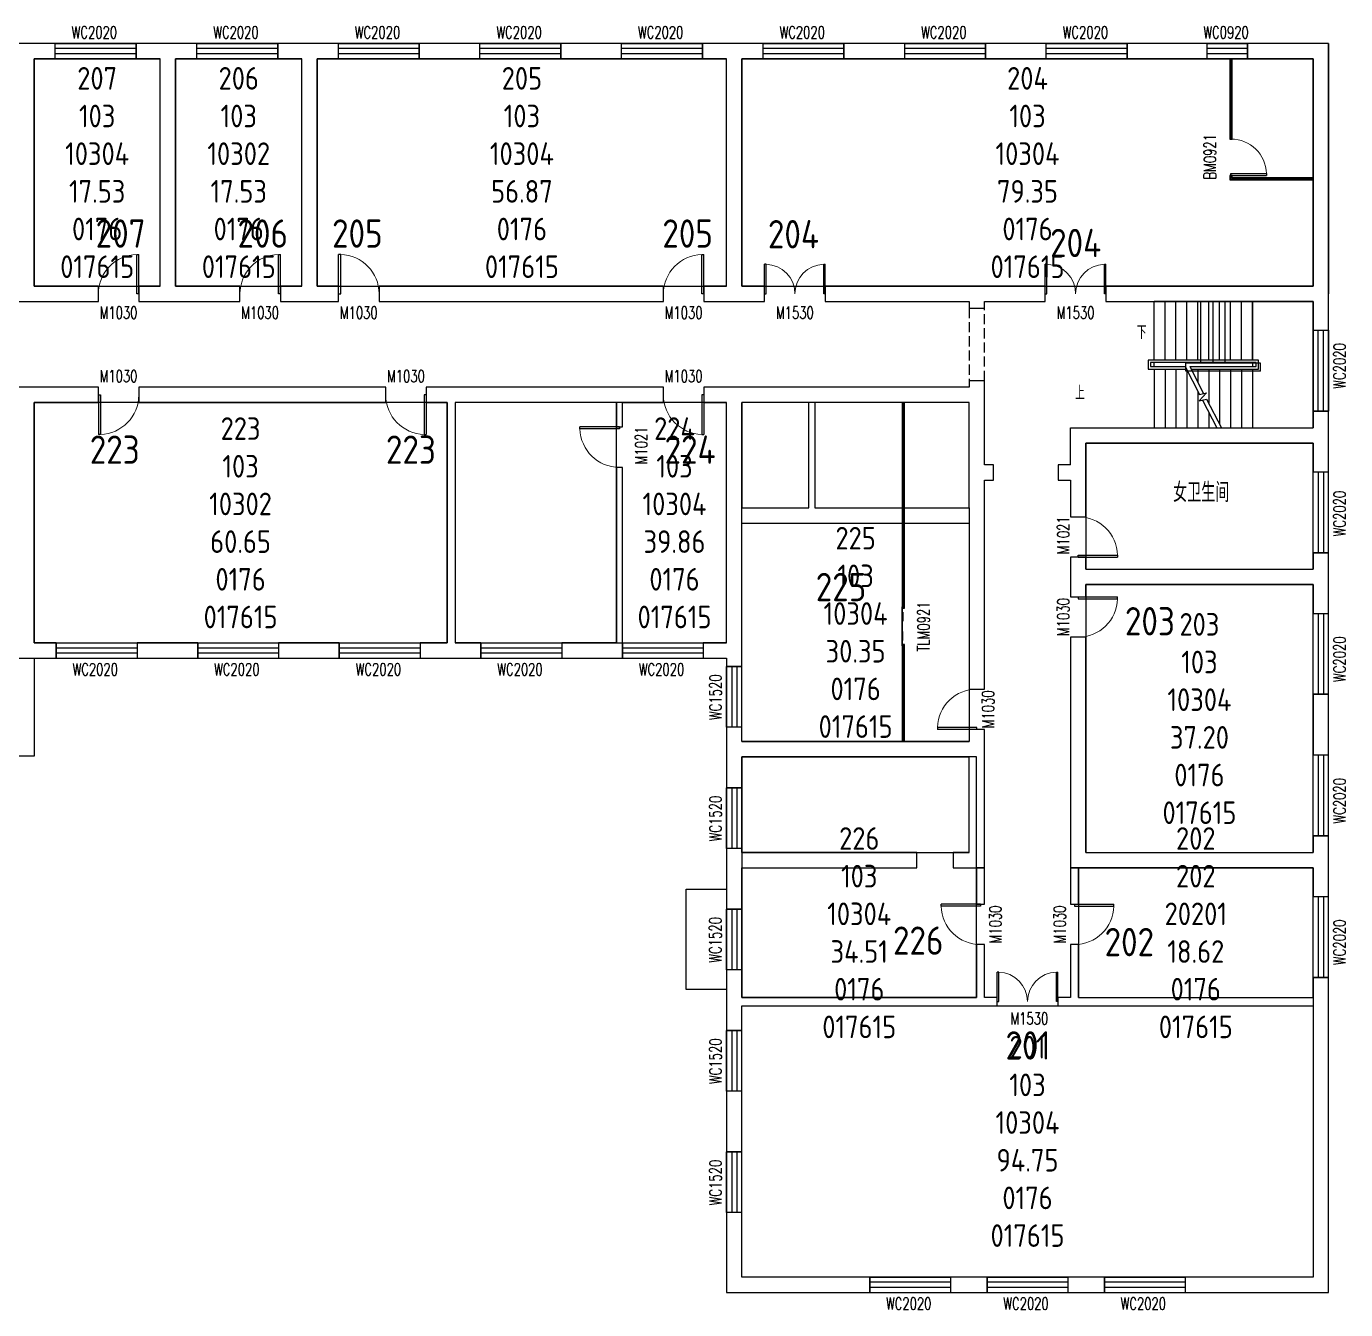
# Model space of a CAD drawing. Extents: x 12744 to 84972, y 151491 to 183278.
# Drawn here: x 52358 to 84972, y 151491 to 183218 of the extents above; entities that cross this region are included whole.
import ezdxf

# ---------------------------------------------------------------- set-up
doc = ezdxf.new("R2010")
doc.units = 0
doc.header["$LTSCALE"] = 1000
doc.header["$MEASUREMENT"] = 0
doc.linetypes.add('DASH', pattern=[0.35, 0.25, -0.1])
for name, color, linetype in [('body', 30, 'Continuous'), ('GROS', 6, 'Continuous'), ('name', 1, 'Continuous'), ('RM', 4, 'Continuous'), ('RM$', 5, 'Continuous'), ('RM$TXT', 5, 'Continuous')]:
    doc.layers.add(name, color=color, linetype=linetype)
doc.styles.add('_TCH_DIM', font='SIMPLEX', dxfattribs={"bigfont": 'GBCBIG'})
doc.styles.add('_TCH_SPACE', font='SIMPLEX', dxfattribs={"height": 5, "bigfont": 'GBCBIG'})
doc.styles.add('_TCH_WINDOW', font='SIMPLEX', dxfattribs={"height": 3.5, "bigfont": 'GBCBIG'})
doc.styles.add('HZ', font='gbenor.shx', dxfattribs={"bigfont": 'hztxt.shx'})

# ---------------------------------------------------------------- blocks, each defined once
blk = doc.blocks.new('$TCHSYS$WIN2D')
for p, q in [((-0.5, 0.5), (0.5, 0.5)), ((-0.5, 0.5), (-0.5, -0.5)), ((0.5, 0.5), (0.5, -0.5)), ((0.5, 0.167), (-0.5, 0.167)), ((0.5, -0.167), (-0.5, -0.167)), ((-0.5, -0.5), (0.5, -0.5))]:
    blk.add_line(p, q)
blk = doc.blocks.new('$DorLib2D$00000001')
for p, q in [((0.45, 0.975), (0.5, 0.975)), ((0.45, 0), (0.45, 0.975)), ((0.5, 0), (0.5, 0.975)), ((0.5, 0), (0.45, 0))]:
    blk.add_line(p, q)
at = {"lineweight": 13}
blk.add_arc((0.475, 0), 0.975, 91.4693, 180, dxfattribs=at)
blk = doc.blocks.new('$DorLib2D$00000002')
for p, q in [((-0.5, 0), (-0.5, 0.4875)), ((-0.475, 0.4875), (-0.5, 0.4875)), ((-0.475, 0), (-0.475, 0.4875)), ((0.475, 0), (0.475, 0.4875)), ((0.475, 0.4875), (0.5, 0.4875)), ((0.5, 0), (0.5, 0.4875)), ((-0.5, 0), (-0.475, 0)), ((0.5, 0), (0.475, 0))]:
    blk.add_line(p, q)
at = {"lineweight": 13}
for centre, start, end in [((-0.4875, 0), 0, 88.53072), ((0.4875, 0), 91.46928, 180)]:
    blk.add_arc(centre, 0.4875, start, end, dxfattribs=at)
blk = doc.blocks.new('$DorLib2D$00000130')
at = {"color": 0, "linetype": 'Continuous'}
for p, q in [((-0.533, 0.66), (-0.533, 0.513)), ((0, 0.66), (-0.533, 0.66)), ((0, 0.513), (-0.533, 0.513)), ((0, 0.513), (0, 0.66)), ((0.533, 0.66), (0, 0.66)), ((0.533, 0.513), (0, 0.513)), ((0.533, 0.66), (0.533, 0.513)), ((-0.385, 0.269), (-0.14, 0.269)), ((-0.385, 0.269), (-0.3, 0.214)), ((-0.3, 0.214), (-0.3, 0.269)), ((0.385, 0.269), (0.14, 0.269)), ((0.3, 0.214), (0.3, 0.269)), ((0.385, 0.269), (0.3, 0.214))]:
    blk.add_line(p, q, dxfattribs=at)

msp = doc.modelspace()

# ---------------------------------------------------------------- linework, layer by layer
msp.add_line((82168, 182415), (82108, 182415))
at = {"layer": 'body'}
for p, q in [((52358, 182795), (51616, 182795)), ((53071, 182795), (52358, 182795)), ((53071, 182415), (53071, 182795)), ((55858, 182795), (55071, 182795)), ((55071, 182795), (55071, 182415)), ((56571, 182795), (55858, 182795)), ((56571, 182415), (56571, 182795)), ((59358, 182795), (58571, 182795)), ((58571, 182795), (58571, 182415)), ((60071, 182795), (59358, 182795)), ((60071, 182415), (60071, 182795)), ((63571, 182795), (62071, 182795)), ((62071, 182795), (62071, 182415)), ((63571, 182415), (63571, 182795)), ((67071, 182795), (65571, 182795)), ((65571, 182795), (65571, 182415)), ((67071, 182415), (67071, 182795)), ((69858, 182795), (69071, 182795)), ((69071, 182795), (69071, 182415)), ((70571, 182795), (69858, 182795)), ((70571, 182415), (70571, 182795)), ((74071, 182795), (72571, 182795)), ((72571, 182795), (72571, 182415)), ((74071, 182415), (74071, 182795)), ((77571, 182795), (76071, 182795)), ((76071, 182795), (76071, 182415)), ((77571, 182415), (77571, 182795)), ((81548, 182795), (79571, 182795)), ((79571, 182795), (79571, 182415)), ((81548, 182415), (81548, 182795)), ((84548, 182795), (82548, 182795)), ((82548, 182795), (82548, 182415)), ((84548, 182795), (84548, 179453)), ((52548, 182415), (53071, 182415)), ((52548, 176795), (52548, 182415)), ((55071, 182415), (55668, 182415)), ((55668, 176795), (55668, 182415)), ((56048, 182415), (56571, 182415)), ((56048, 176795), (56048, 182415)), ((58571, 182415), (59168, 182415)), ((59168, 176795), (59168, 182415)), ((59548, 182415), (60071, 182415)), ((59548, 176795), (59548, 182415)), ((62071, 182415), (63571, 182415)), ((65571, 182415), (67071, 182415)), ((69071, 182415), (69668, 182415)), ((69668, 176795), (69668, 182415)), ((70048, 182415), (70571, 182415)), ((70048, 176795), (70048, 182415)), ((72571, 182415), (74071, 182415)), ((76071, 182415), (77571, 182415)), ((79571, 182415), (81548, 182415)), ((82108, 182415), (82108, 180433)), ((82128, 180433), (82128, 182415)), ((82148, 180433), (82148, 182415)), ((82168, 180433), (82168, 182415)), ((82548, 182415), (84168, 182415)), ((84168, 182415), (84168, 179453)), ((82108, 180433), (82168, 180433)), ((82168, 179533), (82108, 179533)), ((82108, 179533), (82108, 179423)), ((82108, 179423), (84168, 179423)), ((82128, 179443), (82128, 179533)), ((82128, 179443), (84168, 179443)), ((82148, 179463), (82148, 179533)), ((82148, 179463), (84168, 179463)), ((82168, 179483), (82168, 179533)), ((82168, 179483), (84168, 179483)), ((84168, 179453), (84168, 176795)), ((84548, 179453), (84548, 176605)), ((54138, 176795), (52548, 176795)), ((54138, 176415), (54138, 176795)), ((55668, 176795), (55138, 176795)), ((55138, 176795), (55138, 176415)), ((57638, 176795), (56048, 176795)), ((57638, 176415), (57638, 176795)), ((59168, 176795), (58638, 176795)), ((58638, 176795), (58638, 176415)), ((60078, 176795), (59548, 176795)), ((60078, 176415), (60078, 176795)), ((68108, 176795), (61078, 176795)), ((61078, 176795), (61078, 176415)), ((68108, 176415), (68108, 176795)), ((69668, 176795), (69108, 176795)), ((69108, 176795), (69108, 176415)), ((70608, 176795), (70048, 176795)), ((70608, 176415), (70608, 176795)), ((75858, 176795), (72108, 176795)), ((72108, 176795), (72108, 176415)), ((77548, 176795), (75858, 176795)), ((77548, 176415), (77548, 176795)), ((84168, 176795), (79048, 176795)), ((79048, 176795), (79048, 176415)), ((84548, 175705), (84548, 176605)), ((52168, 176415), (54138, 176415)), ((55138, 176415), (55858, 176415)), ((55858, 176415), (57638, 176415)), ((58638, 176415), (59358, 176415)), ((59358, 176415), (60078, 176415)), ((61078, 176415), (68108, 176415)), ((69108, 176415), (69858, 176415)), ((69858, 176415), (70608, 176415)), ((72108, 176415), (75668, 176415)), ((75668, 176415), (75668, 176255)), ((75668, 176255), (76048, 176255)), ((76048, 176255), (76048, 176415)), ((76048, 176415), (77548, 176415)), ((79048, 176415), (84168, 176415)), ((82668, 176415), (80238, 176415)), ((80238, 174965), (80238, 176415)), ((80508, 174965), (80508, 176415)), ((80778, 174965), (80778, 176415)), ((81048, 174965), (81048, 176415)), ((81318, 174965), (81318, 176415)), ((81394, 174895), (81394, 176415)), ((81588, 174965), (81588, 176415)), ((81694, 174895), (81694, 176415)), ((81858, 174965), (81858, 176415)), ((81994, 174895), (81994, 176415)), ((82128, 174965), (82128, 176415)), ((82398, 174965), (82398, 176415)), ((82668, 174965), (82668, 176415)), ((84168, 176415), (82668, 176415)), ((82668, 176415), (82668, 174965)), ((84168, 176415), (84168, 175705)), ((84168, 173295), (84168, 176415)), ((84168, 175705), (84548, 175705)), ((80088, 174965), (80088, 174745)), ((82818, 174965), (80088, 174965)), ((80148, 174905), (80148, 174805)), ((82758, 174905), (80148, 174905)), ((82668, 174905), (80238, 174905)), ((80238, 174805), (80238, 174905)), ((82868, 174895), (81020, 174895)), ((81020, 174695), (81020, 174895)), ((82668, 174905), (82668, 174805)), ((82758, 174805), (82758, 174905)), ((82818, 174745), (82818, 174965)), ((82868, 174695), (82868, 174895)), ((80088, 174745), (81036, 174745)), ((80148, 174805), (81004, 174805)), ((80238, 174805), (81004, 174805)), ((80238, 174745), (80238, 173295)), ((80508, 174745), (80508, 173295)), ((80778, 174745), (80778, 173295)), ((81004, 174805), (81361, 174118)), ((82868, 174695), (81020, 174695)), ((81048, 174721), (81048, 173295)), ((81117, 174805), (82668, 174805)), ((81117, 174805), (81462, 174140)), ((81117, 174805), (82758, 174805)), ((81148, 174745), (82818, 174745)), ((81318, 174745), (81318, 174418)), ((81588, 174745), (81588, 173898)), ((81858, 174745), (81858, 173379)), ((82128, 174745), (82128, 173295)), ((82398, 174745), (82398, 173295)), ((82668, 174745), (82668, 173295)), ((82668, 174745), (82668, 173295)), ((54138, 174295), (52168, 174295)), ((54138, 173915), (54138, 174295)), ((61243, 174295), (55138, 174295)), ((55138, 174295), (55138, 173915)), ((61243, 173915), (61243, 174295)), ((62843, 174295), (62243, 174295)), ((62243, 174295), (62243, 173915)), ((67018, 174295), (62843, 174295)), ((68108, 174295), (67018, 174295)), ((68108, 173915), (68108, 174295)), ((69858, 174295), (69108, 174295)), ((69108, 174295), (69108, 173915)), ((75668, 174295), (69858, 174295)), ((76048, 174455), (75668, 174455)), ((75668, 174455), (75668, 174295)), ((76048, 174105), (76048, 174455)), ((81318, 174201), (81318, 173295)), ((52548, 167975), (52548, 173915)), ((52548, 173915), (54138, 173915)), ((55138, 173915), (61243, 173915)), ((55758, 173915), (55958, 173915)), ((62243, 173915), (62758, 173915)), ((62758, 173915), (62758, 167975)), ((62958, 173915), (62958, 167975)), ((66943, 173915), (62958, 173915)), ((66943, 173915), (66943, 173315)), ((67093, 173915), (68108, 173915)), ((67093, 173315), (67093, 173915)), ((69108, 173915), (69668, 173915)), ((69668, 171125), (69668, 173915)), ((75668, 173915), (70048, 173915)), ((70048, 171315), (70048, 173915)), ((71853, 173915), (71703, 173915)), ((74008, 173915), (74008, 168835)), ((74028, 168835), (74028, 173915)), ((74048, 168835), (74048, 173915)), ((74068, 168835), (74068, 173915)), ((75668, 172190), (75668, 173915)), ((76048, 172380), (76048, 174105)), ((81535, 174157), (81354, 173958)), ((81354, 173958), (81536, 173999)), ((81361, 174118), (81535, 174157)), ((81435, 173976), (81789, 173295)), ((81536, 173999), (81902, 173295)), ((81588, 173681), (81588, 173295)), ((84548, 173705), (84168, 173705)), ((84168, 173705), (84168, 173295)), ((84548, 173105), (84548, 173705)), ((66943, 173315), (67093, 173315)), ((78168, 173295), (84168, 173295)), ((78168, 172380), (78168, 173295)), ((80238, 173295), (81789, 173295)), ((81902, 173295), (82668, 173295)), ((82668, 173295), (84168, 173295)), ((78548, 172915), (84168, 172915)), ((78548, 172190), (78548, 172915)), ((84168, 172915), (84168, 172205)), ((84548, 172205), (84548, 173105)), ((67093, 172315), (66943, 172315)), ((66943, 172315), (66943, 167975)), ((67093, 167975), (67093, 172315)), ((76263, 172380), (76048, 172380)), ((76263, 172000), (76263, 172380)), ((78168, 172380), (77863, 172380)), ((77863, 172380), (77863, 172000)), ((84168, 172205), (84548, 172205)), ((75668, 171315), (75668, 172190)), ((76048, 171125), (76048, 172000)), ((76048, 172000), (76263, 172000)), ((77863, 172000), (78168, 172000)), ((78168, 172000), (78168, 171095)), ((78548, 171095), (78548, 172190)), ((70048, 170935), (70048, 171315)), ((75668, 171315), (75668, 170935)), ((69668, 167975), (69668, 171125)), ((70048, 167785), (70048, 170935)), ((75668, 170935), (75668, 166835)), ((76048, 166835), (76048, 171125)), ((78168, 171095), (78548, 171095)), ((78548, 170095), (78168, 170095)), ((78168, 170095), (78168, 169605)), ((78548, 169795), (78548, 170095)), ((84548, 170205), (84168, 170205)), ((84168, 170205), (84168, 169795)), ((84548, 169605), (84548, 170205)), ((78168, 169605), (78168, 169115)), ((78548, 169795), (84168, 169795)), ((84548, 168705), (84548, 169605)), ((78548, 169115), (78548, 169415)), ((78548, 169415), (84168, 169415)), ((84168, 169415), (84168, 168705)), ((78168, 169115), (78548, 169115)), ((74008, 168835), (74068, 168835)), ((84168, 168705), (84548, 168705)), ((53093, 167975), (52548, 167975)), ((53093, 167595), (53093, 167975)), ((56593, 167975), (55093, 167975)), ((55093, 167975), (55093, 167595)), ((55758, 167975), (55958, 167975)), ((56593, 167595), (56593, 167975)), ((60093, 167975), (58593, 167975)), ((58593, 167975), (58593, 167595)), ((60093, 167595), (60093, 167975)), ((62758, 167975), (62093, 167975)), ((62093, 167975), (62093, 167595)), ((63593, 167975), (62958, 167975)), ((63593, 167595), (63593, 167975)), ((66943, 167975), (65593, 167975)), ((65593, 167975), (65593, 167595)), ((67093, 167595), (67093, 167975)), ((69668, 167975), (69093, 167975)), ((69093, 167975), (69093, 167595)), ((78548, 168115), (78168, 168115)), ((78168, 168115), (78168, 162415)), ((78548, 162795), (78548, 168115)), ((70048, 167395), (70048, 167785)), ((74068, 167935), (74008, 167935)), ((74008, 167935), (74008, 165535)), ((74028, 165535), (74028, 167935)), ((74048, 165535), (74048, 167935)), ((74068, 165535), (74068, 167935)), ((52358, 167595), (53093, 167595)), ((55093, 167595), (56593, 167595)), ((58593, 167595), (60093, 167595)), ((62093, 167595), (62858, 167595)), ((62858, 167595), (63593, 167595)), ((65593, 167595), (67018, 167595)), ((67018, 167595), (67093, 167595)), ((69093, 167595), (69668, 167595)), ((69668, 167595), (69668, 167395)), ((69668, 167395), (70048, 167395)), ((75668, 166835), (76048, 166835)), ((84168, 166705), (84168, 165205)), ((84548, 166705), (84168, 166705)), ((84548, 165205), (84548, 166705)), ((70048, 165895), (69668, 165895)), ((69668, 165895), (69668, 165345)), ((70048, 165535), (70048, 165895)), ((76048, 165835), (75668, 165835)), ((75668, 165835), (75668, 165535)), ((76048, 165345), (76048, 165835)), ((70048, 165535), (74038, 165535)), ((74038, 165535), (75668, 165535)), ((69668, 165345), (69668, 164395)), ((70048, 164395), (70048, 165155)), ((70048, 165155), (74038, 165155)), ((74038, 165155), (75668, 165155)), ((75668, 162795), (75668, 165155)), ((76048, 162415), (76048, 165345)), ((84168, 165205), (84548, 165205)), ((69668, 164395), (70048, 164395)), ((84548, 163205), (84168, 163205)), ((84168, 163205), (84168, 162795)), ((84548, 162605), (84548, 163205)), ((70048, 162895), (69668, 162895)), ((69668, 162895), (69668, 162605)), ((70048, 162795), (70048, 162895)), ((74368, 162795), (70048, 162795)), ((74368, 162415), (74368, 162795)), ((75668, 162795), (75268, 162795)), ((75268, 162795), (75268, 162415)), ((78548, 162795), (84168, 162795)), ((69668, 162605), (69668, 161395)), ((84548, 161705), (84548, 162605)), ((70048, 162415), (74368, 162415)), ((70048, 161395), (70048, 162415)), ((75268, 162415), (76048, 162415)), ((75848, 162415), (75848, 161515)), ((76048, 162415), (75848, 162415)), ((76048, 161515), (76048, 162415)), ((78168, 162415), (84168, 162415)), ((78168, 162415), (78168, 161515)), ((78368, 162415), (78168, 162415)), ((78368, 161515), (78368, 162415)), ((84168, 162415), (84168, 161705)), ((75848, 161515), (76048, 161515)), ((78168, 161515), (78368, 161515)), ((84168, 161705), (84548, 161705)), ((69668, 161395), (70048, 161395)), ((76048, 160515), (75848, 160515)), ((75848, 160515), (75848, 159205)), ((76048, 159205), (76048, 160515)), ((78368, 160515), (78168, 160515)), ((78168, 160515), (78168, 159205)), ((78368, 159205), (78368, 160515)), ((70048, 159895), (69668, 159895)), ((69668, 159895), (69668, 159105)), ((70048, 159205), (70048, 159895)), ((84548, 159705), (84168, 159705)), ((84168, 159705), (84168, 152295)), ((84548, 151915), (84548, 159705)), ((74348, 159205), (70048, 159205)), ((75848, 159205), (74348, 159205)), ((76358, 159205), (76048, 159205)), ((76358, 159005), (76358, 159205)), ((78168, 159205), (77858, 159205)), ((77858, 159205), (77858, 159005)), ((78368, 159205), (84168, 159205)), ((84168, 159205), (84168, 159005)), ((69668, 159105), (69668, 158395)), ((70048, 158395), (70048, 159005)), ((70048, 159005), (74348, 159005)), ((74348, 159005), (75948, 159005)), ((75948, 159005), (76358, 159005)), ((77858, 159005), (78268, 159005)), ((78268, 159005), (84168, 159005)), ((69668, 158395), (70048, 158395)), ((70048, 156895), (69668, 156895)), ((69668, 156895), (69668, 155395)), ((70048, 155395), (70048, 156895)), ((69668, 155395), (70048, 155395)), ((70048, 153895), (69668, 153895)), ((69668, 153895), (69668, 151915)), ((70048, 152295), (70048, 153895)), ((73208, 152295), (70048, 152295)), ((73208, 151915), (73208, 152295)), ((76108, 152295), (75208, 152295)), ((75208, 152295), (75208, 151915)), ((76108, 151915), (76108, 152295)), ((79008, 152295), (78108, 152295)), ((78108, 152295), (78108, 151915)), ((79008, 151915), (79008, 152295)), ((84168, 152295), (81008, 152295)), ((81008, 152295), (81008, 151915)), ((69668, 151915), (73208, 151915)), ((75208, 151915), (76108, 151915)), ((78108, 151915), (79008, 151915)), ((81008, 151915), (84548, 151915))]:
    msp.add_line(p, q, dxfattribs=at)
at = {"layer": 'body', "linetype": 'DASH'}
for p, q in [((75668, 176255), (75668, 174455)), ((76048, 174455), (76048, 176255))]:
    msp.add_line(p, q, dxfattribs=at)
at = {"layer": 'body'}
for points in [[(80103, 175660, 0, 0, 0), (83418, 175660, 0, 0, 0), (83418, 174050, 0, 0, 0), (81888, 174050, 80, 0, 0), (81588, 174050, 0, 0, 0)], [(78598, 174165, 0, 0, 0), (80168, 174165, 80, 0, 0), (80468, 174165, 0, 0, 0)]]:
    msp.add_lwpolyline(points, format="xyseb", dxfattribs=at)
msp.add_lwpolyline([(44958, 167595), (44958, 165185), (52558, 165185), (52558, 167595)], dxfattribs=at)
msp.add_lwpolyline([(68666, 161883), (69668, 161883), (69668, 159406), (68666, 159406)], close=True, dxfattribs=at)
at = {"layer": 'GROS'}
msp.add_lwpolyline([(13168, 182795), (13168, 151915), (28048, 151915), (28048, 167595), (69668, 167595), (69668, 151915), (84548, 151915), (84548, 182795)], close=True, dxfattribs=at)
at = {"layer": 'RM'}
for points in [[(62958, 167975), (66943, 167975), (66943, 173915), (62958, 173915)], [(70048, 171315), (71703, 171315), (71703, 173915), (70048, 173915)], [(71853, 171315), (75668, 171315), (75668, 173915), (71853, 173915)], [(78548, 169795), (84168, 169795), (84168, 172915), (78548, 172915)], [(70048, 162795), (75668, 162795), (75668, 165155), (70048, 165155)]]:
    msp.add_lwpolyline(points, close=True, dxfattribs=at)
at = {"layer": 'RM$'}
for points in [[(52548, 176795), (55668, 176795), (55668, 182415), (52548, 182415)], [(56048, 176795), (59168, 176795), (59168, 182415), (56048, 182415)], [(59548, 176795), (69668, 176795), (69668, 182415), (59548, 182415)], [(70048, 182415), (70048, 176795), (84168, 176795), (84168, 179423), (84168, 182415), (82108, 182415)], [(52548, 167975), (62758, 167975), (62758, 173915), (52548, 173915)], [(62958, 167975), (69668, 167975), (69668, 173915), (62958, 173915)], [(70048, 170935), (75668, 170935), (75668, 165535), (70048, 165535)], [(78548, 162795), (84168, 162795), (84168, 169415), (78548, 169415)], [(70048, 159205), (75848, 159205), (75848, 165155), (70048, 165155)], [(78368, 159205), (84168, 159205), (84168, 162415), (78368, 162415)], [(70048, 159005), (84168, 159005), (84168, 152295), (70048, 152295)]]:
    msp.add_lwpolyline(points, close=True, dxfattribs=at)

# ---------------------------------------------------------------- block references
at = {"layer": 'body'}
ref = msp.add_blockref('$TCHSYS$WIN2D', (54071, 182605), dxfattribs=dict(at, xscale=2000, yscale=-380, zscale=2000))
ref.add_attrib('A', 'WC2020', (53476, 182921), dxfattribs={"layer": '0', "height": 297.5, "style": '_TCH_WINDOW', "width": 0.705882})
ref = msp.add_blockref('$TCHSYS$WIN2D', (57571, 182605), dxfattribs=dict(at, xscale=2000, yscale=-380, zscale=2000))
ref.add_attrib('A', 'WC2020', (56976, 182921), dxfattribs={"layer": '0', "height": 297.5, "style": '_TCH_WINDOW', "width": 0.705882})
ref = msp.add_blockref('$TCHSYS$WIN2D', (61071, 182605), dxfattribs=dict(at, xscale=2000, yscale=-380, zscale=2000, rotation=359.9999999999999))
ref.add_attrib('A', 'WC2020', (60476, 182921), dxfattribs={"layer": '0', "height": 297.5, "style": '_TCH_WINDOW', "width": 0.705882})
ref = msp.add_blockref('$TCHSYS$WIN2D', (64571, 182605), dxfattribs=dict(at, xscale=2000, yscale=-380, zscale=2000, rotation=359.9999999999999))
ref.add_attrib('A', 'WC2020', (63976, 182921), dxfattribs={"layer": '0', "height": 297.5, "style": '_TCH_WINDOW', "width": 0.705882})
ref = msp.add_blockref('$TCHSYS$WIN2D', (68071, 182605), dxfattribs=dict(at, xscale=2000, yscale=-380, zscale=2000, rotation=359.9999999999999))
ref.add_attrib('A', 'WC2020', (67476, 182921), dxfattribs={"layer": '0', "height": 297.5, "style": '_TCH_WINDOW', "width": 0.705882})
ref = msp.add_blockref('$TCHSYS$WIN2D', (71571, 182605), dxfattribs=dict(at, xscale=2000, yscale=-380, zscale=2000))
ref.add_attrib('A', 'WC2020', (70976, 182921), dxfattribs={"layer": '0', "height": 297.5, "style": '_TCH_WINDOW', "width": 0.705882})
ref = msp.add_blockref('$TCHSYS$WIN2D', (75071, 182605), dxfattribs=dict(at, xscale=2000, yscale=-380, zscale=2000))
ref.add_attrib('A', 'WC2020', (74476, 182921), dxfattribs={"layer": '0', "height": 297.5, "style": '_TCH_WINDOW', "width": 0.705882})
ref = msp.add_blockref('$TCHSYS$WIN2D', (78571, 182605), dxfattribs=dict(at, xscale=2000, yscale=-380, zscale=2000))
ref.add_attrib('A', 'WC2020', (77976, 182921), dxfattribs={"layer": '0', "height": 297.5, "style": '_TCH_WINDOW', "width": 0.705882})
ref = msp.add_blockref('$TCHSYS$WIN2D', (82048, 182605), dxfattribs=dict(at, xscale=1000, yscale=-380, zscale=1000))
ref.add_attrib('A', 'WC0920', (81453, 182921), dxfattribs={"layer": '0', "height": 297.5, "style": '_TCH_WINDOW', "width": 0.705882})
ref = msp.add_blockref('$DorLib2D$00000001', (82138, 179983), dxfattribs=dict(at, xscale=-900, yscale=-900, zscale=-900, rotation=89.99999999999635))
ref.add_attrib('A', 'BM0921', (81767, 179433), dxfattribs={"layer": '0', "height": 297.5, "rotation": 90, "style": '_TCH_WINDOW', "width": 0.705882})
ref = msp.add_blockref('$DorLib2D$00000001', (54638, 176605), dxfattribs=dict(at, xscale=1000, yscale=1000, zscale=1000))
ref.add_attrib('A', 'M1030', (54168, 175991), dxfattribs={"layer": '0', "height": 297.5, "style": '_TCH_WINDOW', "width": 0.705882})
ref = msp.add_blockref('$DorLib2D$00000001', (58138, 176605), dxfattribs=dict(at, xscale=1000, yscale=1000, zscale=1000))
ref.add_attrib('A', 'M1030', (57668, 175991), dxfattribs={"layer": '0', "height": 297.5, "style": '_TCH_WINDOW', "width": 0.705882})
ref = msp.add_blockref('$DorLib2D$00000001', (60578, 176605), dxfattribs=dict(at, xscale=-1000, yscale=1000, zscale=-1000))
ref.add_attrib('A', 'M1030', (60108, 175991), dxfattribs={"layer": '0', "height": 297.5, "style": '_TCH_WINDOW', "width": 0.705882})
ref = msp.add_blockref('$DorLib2D$00000001', (68608, 176605), dxfattribs=dict(at, xscale=1000, yscale=1000, zscale=1000))
ref.add_attrib('A', 'M1030', (68138, 175991), dxfattribs={"layer": '0', "height": 297.5, "style": '_TCH_WINDOW', "width": 0.705882})
ref = msp.add_blockref('$DorLib2D$00000002', (71358, 176605), dxfattribs=dict(at, xscale=1500, yscale=1500, zscale=1500))
ref.add_attrib('A', 'M1530', (70888, 175991), dxfattribs={"layer": '0', "height": 297.5, "style": '_TCH_WINDOW', "width": 0.705882})
ref = msp.add_blockref('$DorLib2D$00000002', (78298, 176605), dxfattribs=dict(at, xscale=1500, yscale=1500, zscale=1500))
ref.add_attrib('A', 'M1530', (77828, 175991), dxfattribs={"layer": '0', "height": 297.5, "style": '_TCH_WINDOW', "width": 0.705882})
ref = msp.add_blockref('$TCHSYS$WIN2D', (84358, 174705), dxfattribs=dict(at, xscale=2000, yscale=-380, zscale=2000, rotation=270))
ref.add_attrib('A', 'WC2020', (84972, 174260), dxfattribs={"layer": '0', "height": 297.5, "rotation": 90, "style": '_TCH_WINDOW', "width": 0.705882})
ref = msp.add_blockref('$DorLib2D$00000001', (54638, 174105), dxfattribs=dict(at, xscale=1000, yscale=1000, zscale=1000, rotation=180))
ref.add_attrib('A', 'M1030', (54168, 174421), dxfattribs={"layer": '0', "height": 297.5, "style": '_TCH_WINDOW', "width": 0.705882})
ref = msp.add_blockref('$DorLib2D$00000001', (61743, 174105), dxfattribs=dict(at, xscale=-1000, yscale=1000, zscale=-1000, rotation=180))
ref.add_attrib('A', 'M1030', (61273, 174421), dxfattribs={"layer": '0', "height": 297.5, "style": '_TCH_WINDOW', "width": 0.705882})
ref = msp.add_blockref('$DorLib2D$00000001', (68608, 174105), dxfattribs=dict(at, xscale=-1000, yscale=1000, zscale=-1000, rotation=180))
ref.add_attrib('A', 'M1030', (68138, 174421), dxfattribs={"layer": '0', "height": 297.5, "style": '_TCH_WINDOW', "width": 0.705882})
ref = msp.add_blockref('$DorLib2D$00000001', (67018, 172815), dxfattribs=dict(at, xscale=-1000, yscale=-1000, zscale=-1000, rotation=270))
ref.add_attrib('A', 'M1021', (67707, 172390), dxfattribs={"layer": '0', "height": 297.5, "rotation": 90, "style": '_TCH_WINDOW', "width": 0.705882})
ref = msp.add_blockref('$TCHSYS$WIN2D', (84358, 171205), dxfattribs=dict(at, xscale=-2000, yscale=-380, zscale=-2000, rotation=269.9999999999995))
ref.add_attrib('A', 'WC2020', (84972, 170610), dxfattribs={"layer": '0', "height": 297.5, "rotation": 90, "style": '_TCH_WINDOW', "width": 0.705882})
ref = msp.add_blockref('$DorLib2D$00000001', (78358, 170595), dxfattribs=dict(at, xscale=-1000, yscale=-1000, zscale=-1000, rotation=90.00000000000031))
ref.add_attrib('A', 'M1021', (78141, 170170), dxfattribs={"layer": '0', "height": 297.5, "rotation": 90, "style": '_TCH_WINDOW', "width": 0.705882})
ref = msp.add_blockref('$DorLib2D$00000001', (78358, 168615), dxfattribs=dict(at, xscale=1000, yscale=-1000, zscale=1000, rotation=90.00000000000011))
ref.add_attrib('A', 'M1030', (78141, 168145), dxfattribs={"layer": '0', "height": 297.5, "rotation": 90, "style": '_TCH_WINDOW', "width": 0.705882})
ref = msp.add_blockref('$DorLib2D$00000130', (74038, 168385), dxfattribs=dict(at, xscale=900, yscale=60, zscale=900, rotation=90))
ref.add_attrib('A', 'TLM0921', (74687, 167765), dxfattribs={"layer": '0', "height": 297.5, "rotation": 90, "style": '_TCH_WINDOW', "width": 0.705882})
ref = msp.add_blockref('$TCHSYS$WIN2D', (84358, 167705), dxfattribs=dict(at, xscale=-2000, yscale=-380, zscale=-2000, rotation=270.0000000000002))
ref.add_attrib('A', 'WC2020', (84972, 167010), dxfattribs={"layer": '0', "height": 297.5, "rotation": 90, "style": '_TCH_WINDOW', "width": 0.705882})
ref = msp.add_blockref('$TCHSYS$WIN2D', (54093, 167785), dxfattribs=dict(at, xscale=-2000, yscale=-380, zscale=-2000, rotation=180))
ref.add_attrib('A', 'WC2020', (53498, 167171), dxfattribs={"layer": '0', "height": 297.5, "style": '_TCH_WINDOW', "width": 0.705882})
ref = msp.add_blockref('$TCHSYS$WIN2D', (57593, 167785), dxfattribs=dict(at, xscale=-2000, yscale=-380, zscale=-2000, rotation=180))
ref.add_attrib('A', 'WC2020', (56998, 167171), dxfattribs={"layer": '0', "height": 297.5, "style": '_TCH_WINDOW', "width": 0.705882})
ref = msp.add_blockref('$TCHSYS$WIN2D', (61093, 167785), dxfattribs=dict(at, xscale=-2000, yscale=-380, zscale=-2000, rotation=180))
ref.add_attrib('A', 'WC2020', (60498, 167171), dxfattribs={"layer": '0', "height": 297.5, "style": '_TCH_WINDOW', "width": 0.705882})
ref = msp.add_blockref('$TCHSYS$WIN2D', (64593, 167785), dxfattribs=dict(at, xscale=-2000, yscale=-380, zscale=-2000, rotation=180))
ref.add_attrib('A', 'WC2020', (63998, 167171), dxfattribs={"layer": '0', "height": 297.5, "style": '_TCH_WINDOW', "width": 0.705882})
ref = msp.add_blockref('$TCHSYS$WIN2D', (68093, 167785), dxfattribs=dict(at, xscale=-2000, yscale=-380, zscale=-2000, rotation=180))
ref.add_attrib('A', 'WC2020', (67498, 167171), dxfattribs={"layer": '0', "height": 297.5, "style": '_TCH_WINDOW', "width": 0.705882})
ref = msp.add_blockref('$TCHSYS$WIN2D', (69858, 166645), dxfattribs=dict(at, xscale=1500, yscale=-380, zscale=1500, rotation=90))
ref.add_attrib('A', 'WC1520', (69542, 166070), dxfattribs={"layer": '0', "height": 297.5, "rotation": 90, "style": '_TCH_WINDOW', "width": 0.705882})
ref = msp.add_blockref('$DorLib2D$00000001', (75858, 166335), dxfattribs=dict(at, xscale=-1000, yscale=1000, zscale=-1000, rotation=90.00000000000014))
ref.add_attrib('A', 'M1030', (76282, 165865), dxfattribs={"layer": '0', "height": 297.5, "rotation": 90, "style": '_TCH_WINDOW', "width": 0.705882})
ref = msp.add_blockref('$TCHSYS$WIN2D', (84358, 164205), dxfattribs=dict(at, xscale=-2000, yscale=-380, zscale=-2000, rotation=270.0000000000002))
ref.add_attrib('A', 'WC2020', (84972, 163510), dxfattribs={"layer": '0', "height": 297.5, "rotation": 90, "style": '_TCH_WINDOW', "width": 0.705882})
ref = msp.add_blockref('$TCHSYS$WIN2D', (69858, 163645), dxfattribs=dict(at, xscale=1500, yscale=-380, zscale=1500, rotation=90))
ref.add_attrib('A', 'WC1520', (69542, 163070), dxfattribs={"layer": '0', "height": 297.5, "rotation": 90, "style": '_TCH_WINDOW', "width": 0.705882})
ref = msp.add_blockref('$DorLib2D$00000001', (75948, 161015), dxfattribs=dict(at, xscale=-1000, yscale=-1000, zscale=-1000, rotation=270))
ref.add_attrib('A', 'M1030', (76462, 160545), dxfattribs={"layer": '0', "height": 297.5, "rotation": 90, "style": '_TCH_WINDOW', "width": 0.705882})
ref = msp.add_blockref('$DorLib2D$00000001', (78268, 161015), dxfattribs=dict(at, xscale=-1000, yscale=1000, zscale=-1000, rotation=270))
ref.add_attrib('A', 'M1030', (78052, 160545), dxfattribs={"layer": '0', "height": 297.5, "rotation": 90, "style": '_TCH_WINDOW', "width": 0.705882})
ref = msp.add_blockref('$TCHSYS$WIN2D', (84358, 160705), dxfattribs=dict(at, xscale=-2000, yscale=-380, zscale=-2000, rotation=269.9999999999999))
ref.add_attrib('A', 'WC2020', (84972, 160010), dxfattribs={"layer": '0', "height": 297.5, "rotation": 90, "style": '_TCH_WINDOW', "width": 0.705882})
ref = msp.add_blockref('$TCHSYS$WIN2D', (69858, 160645), dxfattribs=dict(at, xscale=1500, yscale=-380, zscale=1500, rotation=90))
ref.add_attrib('A', 'WC1520', (69539, 160070), dxfattribs={"layer": '0', "height": 297.5, "rotation": 90, "style": '_TCH_WINDOW', "width": 0.705882})
ref = msp.add_blockref('$DorLib2D$00000002', (77108, 159105), dxfattribs=dict(at, xscale=-1500, yscale=1500, zscale=-1500))
ref.add_attrib('A', 'M1530', (76685, 158541), dxfattribs={"layer": '0', "height": 297.5, "style": '_TCH_WINDOW', "width": 0.705882})
ref = msp.add_blockref('$TCHSYS$WIN2D', (69858, 157645), dxfattribs=dict(at, xscale=1500, yscale=-380, zscale=1500, rotation=89.9999999999999))
ref.add_attrib('A', 'WC1520', (69542, 157070), dxfattribs={"layer": '0', "height": 297.5, "rotation": 90, "style": '_TCH_WINDOW', "width": 0.705882})
ref = msp.add_blockref('$TCHSYS$WIN2D', (69858, 154645), dxfattribs=dict(at, xscale=1500, yscale=-380, zscale=1500, rotation=89.9999999999999))
ref.add_attrib('A', 'WC1520', (69542, 154070), dxfattribs={"layer": '0', "height": 297.5, "rotation": 90, "style": '_TCH_WINDOW', "width": 0.705882})
ref = msp.add_blockref('$TCHSYS$WIN2D', (74208, 152105), dxfattribs=dict(at, xscale=-2000, yscale=-380, zscale=-2000, rotation=180))
ref.add_attrib('A', 'WC2020', (73608, 151491), dxfattribs={"layer": '0', "height": 297.5, "style": '_TCH_WINDOW', "width": 0.705882})
ref = msp.add_blockref('$TCHSYS$WIN2D', (77108, 152105), dxfattribs=dict(at, xscale=-2000, yscale=-380, zscale=-2000, rotation=180))
ref.add_attrib('A', 'WC2020', (76508, 151491), dxfattribs={"layer": '0', "height": 297.5, "style": '_TCH_WINDOW', "width": 0.705882})
ref = msp.add_blockref('$TCHSYS$WIN2D', (80008, 152105), dxfattribs=dict(at, xscale=-2000, yscale=-380, zscale=-2000, rotation=180))
ref.add_attrib('A', 'WC2020', (79408, 151491), dxfattribs={"layer": '0', "height": 297.5, "style": '_TCH_WINDOW', "width": 0.705882})

# ---------------------------------------------------------------- texts
at = {"layer": 'body', "style": '_TCH_DIM'}
for s, p in [('下', (79808, 175485)), ('上', (78285, 173990))]:
    msp.add_text(s, height=338, dxfattribs=at).set_placement(p)
at = {"layer": 'name'}
for s, height, style, p in [('207', 700, 'HZ', (54071, 177746)), ('206', 700, 'HZ', (57577, 177746)), ('205', 700, 'HZ', (59915, 177746)), ('205', 700, 'HZ', (68080, 177746)), ('204', 700, 'HZ', (70690, 177730)), ('204', 700, 'HZ', (77667, 177513)), ('223', 700, 'HZ', (53925, 172403)), ('223', 700, 'HZ', (61247, 172403)), ('224', 700, 'HZ', (68136, 172403)), ('女卫生间', 482.3, '_TCH_SPACE', (80707, 171455)), ('225', 700, 'HZ', (71873, 169006)), ('203', 700, 'HZ', (79516, 168161)), ('226', 700, 'HZ', (73783, 160264)), ('202', 700, 'HZ', (79013, 160228)), ('201', 700, 'HZ', (76564, 157673))]:
    msp.add_text(s, height=height, dxfattribs=dict(at, style=style)).set_placement(p)
at = {"layer": 'RM$TXT', "char_height": 558.8, "attachment_point": 8, "style": 'HZ'}
for s, insert in [('207^M^J103^M^J10304^M^J17.53^M^J0176^M^J017615^M^J', (54108, 176997)), ('206^M^J103^M^J10302^M^J17.53^M^J0176^M^J017615^M^J', (57608, 176997)), ('205^M^J103^M^J10304^M^J56.87^M^J0176^M^J017615^M^J', (64608, 176997)), ('204^M^J103^M^J10304^M^J79.35^M^J0176^M^J017615^M^J', (77108, 176997)), ('223^M^J103^M^J10302^M^J60.65^M^J0176^M^J017615^M^J', (57653, 168337)), ('224^M^J103^M^J10304^M^J39.86^M^J0176^M^J017615^M^J', (68381, 168337)), ('225^M^J103^M^J10304^M^J30.35^M^J0176^M^J017615^M^J', (72858, 165627)), ('203^M^J103^M^J10304^M^J37.20^M^J0176^M^J017615^M^J', (81358, 163497)), ('226^M^J103^M^J10304^M^J34.51^M^J0176^M^J017615^M^J', (72948, 158202)), ('202^M^J202^M^J20201^M^J18.62^M^J0176^M^J017615^M^J', (81268, 158202)), ('201^M^J103^M^J10304^M^J94.75^M^J0176^M^J017615^M^J', (77108, 153042))]:
    msp.add_mtext(s, dxfattribs=dict(at, insert=insert))

doc.saveas('drawing.dxf')
